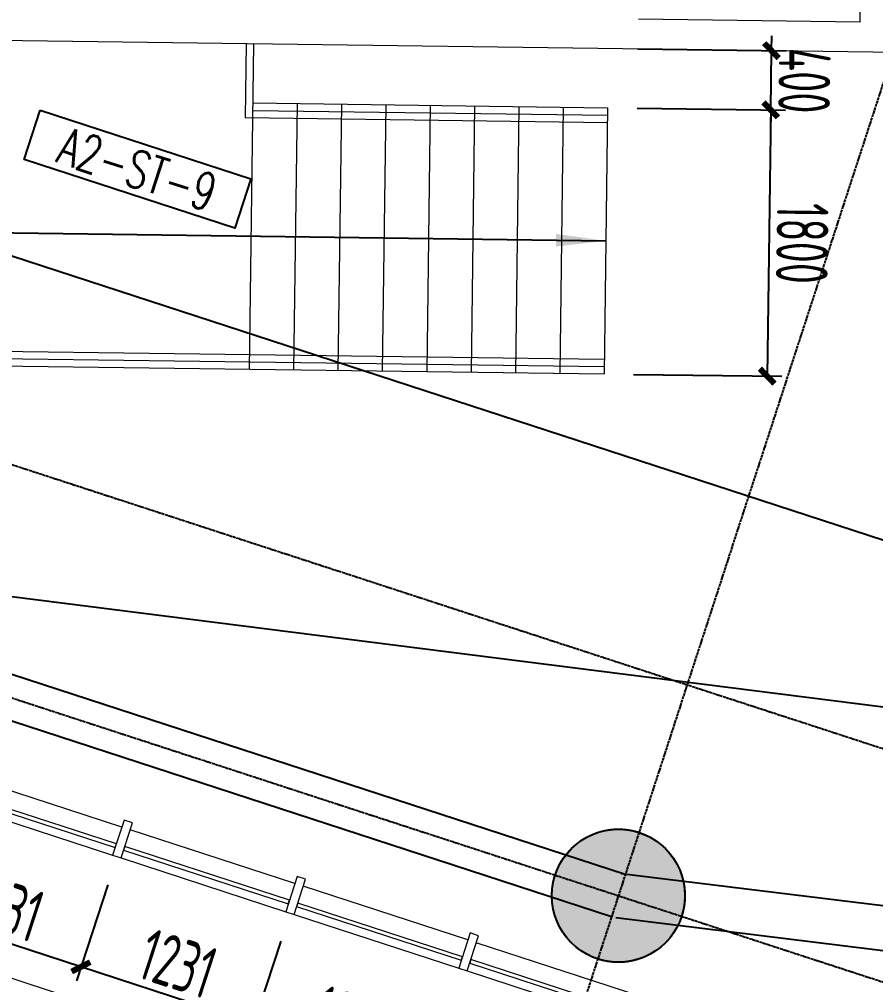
# Model space of a CAD drawing. Header units: millimetres. Extents: x 11515858 to 24947533, y -12784974 to -6116114.
# Drawn here: x 11849115 to 11854907, y -6358190 to -6351665 of the extents above; entities that cross this region are included whole.
import ezdxf
from ezdxf.enums import TextEntityAlignment as Align

# ---------------------------------------------------------------- set-up
doc = ezdxf.new("R2010")
doc.units = ezdxf.units.MM
doc.header["$LTSCALE"] = 10
for name, pattern in [('A2-RG-AXIS$0$CENTER', [2, 1.25, -0.25, 0.25, -0.25]), ('A2-RG-AXIS$0$DOTE', [2.42, 2, -0.2, 0.02, -0.2]), ('A2-RS-F2$0$A2-CLOS-RF(B)$0$DASH', [0.35, 0.25, -0.1])]:
    doc.linetypes.add(name, pattern=pattern)
for name, color, linetype in [('A2-RB-F2$0$$34$A-DIMS-100', 1, 'Continuous'), ('A2-RB-F2$0$A-DIMS-100', 1, 'Continuous'), ('A2-RG-AXIS$0$A-GRID', 1, 'A2-RG-AXIS$0$CENTER'), ('A2-RI-F2$0$$0$A-SYMB-NUMB-T', 4, 'Continuous'), ('A2-RI-F2$0$$4$A-SYMB', 4, 'Continuous'), ('A2-RI-F2$0$A-BEAM-PLAN-S', 2, 'Continuous'), ('A2-RI-F2$0$A-STRS', 50, 'Continuous'), ('A2-RI-F2$0$A-SYMB-VOID', 35, 'Continuous'), ('A2-RS-F2$0$A-HATH-GRAY', 8, 'Continuous'), ('A2-RS-F2$0$A-WALL-CONC', 6, 'Continuous'), ('A2-RS-F2$0$A2-CLOS-RF(B)$0$0S-COLS-LINE-I', 3, 'A2-RS-F2$0$A2-CLOS-RF(B)$0$DASH'), ('A2-RV-F2$0$AUDIT_D_120618114340-341', 1, 'Continuous')]:
    doc.layers.add(name, color=color, linetype=linetype)
for name, color, linetype, lineweight in [('A2-RI-F2$0$A-FLOR-STRS', 2, 'Continuous', 5), ('A2-RI-F2$0$A-GENM', 6, 'Continuous', 9), ('A2-RI-F2$0$A-GLAZ', 140, 'Continuous', 5), ('A2-RI-F2$0$A-GLAZ-CWMG', 3, 'Continuous', 5), ('A2-RI-F2$0$A-WALL', 7, 'Continuous', 5), ('A2-RV-F2$0$A-FLOR-STRS', 2, 'Continuous', 5)]:
    doc.layers.add(name, color=color, linetype=linetype, lineweight=lineweight)
doc.styles.add('A2-RB-F2$0$$0$XD2008', font='hzs.shx', dxfattribs={"width": 0.7, "bigfont": 'hztxt.shx'})
doc.styles.add('A2-RB-F2$0$XD2008', font='hzs.shx', dxfattribs={"width": 0.7, "bigfont": 'hztxt.shx'})
doc.styles.add('A2-RI-F2$0$$0$ECADI-TXT', font='simplex.shx', dxfattribs={"bigfont": 'hztxt.shx'})
doc.dimstyles.new('A2-RB-F2$0$$0$XD100$0', dxfattribs={"dimscale": 100, "dimtxt": 3.5, "dimasz": 1, "dimexe": 1, "dimexo": 2, "dimgap": 0.5, "dimtad": 1, "dimdec": 0, "dimdsep": 46, "dimtxsty": 'A2-RB-F2$0$$0$XD2008', "dimblk1": 'A2-RB-F2$0$$20$_ArchTick', "dimblk2": 'A2-RB-F2$0$$20$_ArchTick', "dimsah": 1, "dimcen": 2.5, "dimclrt": 4, "dimaunit": 1, "dimadec": 0, "dimazin": 0, "dimtfac": 1, "dimtdec": 0, "dimtix": 1, "dimtmove": 2, "dimatfit": 3, "dimfxl": 0, "dimtolj": 1, "dimtzin": 0, "dimarcsym": 0})
doc.dimstyles.new('A2-RB-F2$0$XD100$0', dxfattribs={"dimscale": 100, "dimtxt": 3.5, "dimasz": 1, "dimexe": 1, "dimexo": 2, "dimgap": 0.5, "dimtad": 1, "dimdec": 0, "dimdsep": 46, "dimtxsty": 'A2-RB-F2$0$XD2008', "dimblk1": 'A2-RB-F2$0$_ArchTick', "dimblk2": 'A2-RB-F2$0$_ArchTick', "dimsah": 1, "dimcen": 2.5, "dimclrt": 4, "dimaunit": 1, "dimadec": 0, "dimazin": 0, "dimtfac": 1, "dimtdec": 0, "dimtix": 1, "dimtmove": 1, "dimatfit": 3, "dimfxl": 0, "dimtolj": 1, "dimtzin": 0, "dimarcsym": 0})

# ---------------------------------------------------------------- blocks, each defined once
blk = doc.blocks.new('A2-RG-AXIS')
at = {"layer": 'A2-RG-AXIS$0$A-GRID', "linetype": 'A2-RG-AXIS$0$DOTE'}
for p, q in [((11866017.6, -6318162.5), (11852857, -6358539.7)), ((11832290.2, -6349206.7), (11870250.8, -6361579.7)), ((11831825.3, -6350632.8), (11869786, -6363005.8))]:
    blk.add_line(p, q, dxfattribs=at)
blk = doc.blocks.new('A2-RV-F2')
at = {"layer": 'A2-RV-F2$0$A-FLOR-STRS'}
for p, q in [((11850649.5, -6351829.3), (11850642.9, -6352329.3)), ((11850699.5, -6351830), (11850670.2, -6354029.8)), ((11850694.2, -6352230), (11853094, -6352262)), ((11850693.5, -6352280), (11853093.3, -6352312)), ((11850994.2, -6352234), (11850970.1, -6354033.8)), ((11851294.1, -6352238), (11851270.1, -6354037.8)), ((11851594.1, -6352242), (11851570.1, -6354041.8)), ((11851894.1, -6352246), (11851870.1, -6354045.9)), ((11852194.1, -6352250), (11852170, -6354049.9)), ((11852494, -6352254), (11852470, -6354053.9)), ((11852794, -6352258), (11852770, -6354057.9)), ((11853094, -6352262), (11853070, -6354061.9)), ((11850642.9, -6352329.3), (11853092.7, -6352362)), ((11845932.5, -6353916.5), (11853070.6, -6354011.9)), ((11845940.7, -6353866.6), (11853071.3, -6353961.9)), ((11845924.2, -6353966.4), (11853070, -6354061.9))]:
    blk.add_line(p, q, dxfattribs=at)
at = {"layer": 'A2-RV-F2$0$AUDIT_D_120618114340-341'}
blk.add_lwpolyline([(11843311.5, -6352168.1), (11846073, -6353068.3), (11853082, -6353162)], dxfattribs=at)
at = {"layer": 'A2-RV-F2$0$AUDIT_D_120618114340-341', "extrusion": (0, 0, -1)}
blk.add_solid([(-11852744.7, -6353199.7), (-11852745.8, -6353115.6), (-11853082, -6353162)], dxfattribs=at)
blk = doc.blocks.new('A2-RB-F2$0$_ArchTick')
at = {"color": 0, "linetype": 'ByBlock', "const_width": 0.4}
blk.add_lwpolyline([(-0.5, -0.5), (0.5, 0.5)], dxfattribs=at)
blk = doc.blocks.new('*D1589')
at = {"layer": 'A2-RB-F2$0$A-DIMS-100', "color": 0, "lineweight": -2, "transparency": 16777216}
for p, q in [((11854202.2, -6351876.5), (11854203.5, -6351776.5)), ((11853299.3, -6351864.5), (11854302.2, -6351877.8)), ((11854196.9, -6352276.7), (11854202.2, -6351876.5)), ((11853294, -6352264.7), (11854296.8, -6352278)), ((11854196.9, -6352276.7), (11854195.5, -6352376.7))]:
    blk.add_line(p, q, dxfattribs=at)
at = {"layer": 'Defpoints', "color": 0, "transparency": 16777216}
for p in [(11853099.3, -6351861.8), (11854202.2, -6351876.5), (11853094, -6352262)]:
    blk.add_point(p, dxfattribs=at)
at = {"layer": 'A2-RB-F2$0$A-DIMS-100', "color": 0, "lineweight": -2, "transparency": 16777216, "xscale": 100, "yscale": 100, "zscale": 100}
for p, rotation in [((11854202.2, -6351876.5), 269.2385227097394), ((11854196.9, -6352276.7), 89.23852270973934)]:
    blk.add_blockref('A2-RB-F2$0$_ArchTick', p, dxfattribs=dict(at, rotation=rotation))
at = {"layer": 'A2-RB-F2$0$A-DIMS-100', "color": 4, "transparency": 16777216, "insert": (11854424.5, -6352079.6), "char_height": 350, "attachment_point": 5, "rotation": 269.23852, "style": 'A2-RB-F2$0$XD2008'}
blk.add_mtext('\\A1;400', dxfattribs=at)
blk = doc.blocks.new('*D1590')
at = {"layer": 'A2-RB-F2$0$A-DIMS-100', "color": 0, "lineweight": -2, "transparency": 16777216}
for p, q in [((11853294, -6352264.7), (11854296.8, -6352278.1)), ((11854196.8, -6352276.8), (11854172.8, -6354076.6)), ((11853269.9, -6354064.6), (11854272.8, -6354078))]:
    blk.add_line(p, q, dxfattribs=at)
at = {"layer": 'Defpoints', "color": 0, "transparency": 16777216}
for p in [(11853094, -6352262), (11853069.9, -6354061.9), (11854172.8, -6354076.6)]:
    blk.add_point(p, dxfattribs=at)
at = {"layer": 'A2-RB-F2$0$A-DIMS-100', "color": 0, "lineweight": -2, "transparency": 16777216, "xscale": 100, "yscale": 100, "zscale": 100}
for p, rotation in [((11854196.8, -6352276.8), 89.23401069359895), ((11854172.8, -6354076.6), 269.234010693599)]:
    blk.add_blockref('A2-RB-F2$0$_ArchTick', p, dxfattribs=dict(at, rotation=rotation))
at = {"layer": 'A2-RB-F2$0$A-DIMS-100', "color": 4, "transparency": 16777216, "insert": (11854409.8, -6353179.7), "char_height": 350, "attachment_point": 5, "rotation": 269.23401, "style": 'A2-RB-F2$0$XD2008'}
blk.add_mtext('\\A1;1800', dxfattribs=at)
blk = doc.blocks.new('*D2017')
at = {"layer": 'A2-RB-F2$0$A-DIMS-100', "color": 0, "lineweight": -2, "transparency": 16777216}
for p, q in [((11852053.3, -6358277.8), (11851841.4, -6358927.9)), ((11852857, -6358539.8), (11852645.1, -6359189.8)), ((11851872.4, -6358832.8), (11852676.1, -6359094.8))]:
    blk.add_line(p, q, dxfattribs=at)
at = {"layer": 'Defpoints', "color": 0, "transparency": 16777216}
for p in [(11852115.3, -6358087.7), (11852919, -6358349.6), (11852676.1, -6359094.8)]:
    blk.add_point(p, dxfattribs=at)
at = {"layer": 'A2-RB-F2$0$A-DIMS-100', "color": 0, "lineweight": -2, "transparency": 16777216, "xscale": 100, "yscale": 100, "zscale": 100}
for p, rotation in [((11851872.4, -6358832.8), 161.9470385784355), ((11852676.1, -6359094.8), 341.9470385784355)]:
    blk.add_blockref('A2-RB-F2$0$_ArchTick', p, dxfattribs=dict(at, rotation=rotation))
at = {"layer": 'A2-RB-F2$0$A-DIMS-100', "color": 4, "transparency": 16777216, "insert": (11852344, -6358749.9), "char_height": 350, "attachment_point": 5, "rotation": 341.94704, "style": 'A2-RB-F2$0$XD2008'}
blk.add_mtext('\\A1;845', dxfattribs=at)
blk = doc.blocks.new('*D2018')
at = {"layer": 'A2-RB-F2$0$A-DIMS-100', "color": 0, "lineweight": -2, "transparency": 16777216}
for p, q in [((11850882.9, -6357896.3), (11850671, -6358546.4)), ((11852053.3, -6358277.8), (11851841.4, -6358927.9)), ((11851872.4, -6358832.8), (11850702, -6358451.3))]:
    blk.add_line(p, q, dxfattribs=at)
at = {"layer": 'Defpoints', "color": 0, "transparency": 16777216}
for p in [(11850944.9, -6357706.2), (11852115.3, -6358087.7), (11850702, -6358451.3)]:
    blk.add_point(p, dxfattribs=at)
at = {"layer": 'A2-RB-F2$0$A-DIMS-100', "color": 0, "lineweight": -2, "transparency": 16777216, "xscale": 100, "yscale": 100, "zscale": 100}
for p, rotation in [((11850702, -6358451.3), 161.9470404933292), ((11851872.4, -6358832.8), 341.9470404933292)]:
    blk.add_blockref('A2-RB-F2$0$_ArchTick', p, dxfattribs=dict(at, rotation=rotation))
at = {"layer": 'A2-RB-F2$0$A-DIMS-100', "color": 4, "transparency": 16777216, "insert": (11851356.9, -6358428.2), "char_height": 350, "attachment_point": 5, "rotation": 341.94704, "style": 'A2-RB-F2$0$XD2008'}
blk.add_mtext('\\A1;1231', dxfattribs=at)
blk = doc.blocks.new('*D2019')
at = {"layer": 'A2-RB-F2$0$A-DIMS-100', "color": 0, "lineweight": -2, "transparency": 16777216}
for p, q in [((11849712.6, -6357514.9), (11849500.7, -6358165)), ((11850882.9, -6357896.3), (11850671, -6358546.4)), ((11850702, -6358451.3), (11849531.7, -6358069.9))]:
    blk.add_line(p, q, dxfattribs=at)
at = {"layer": 'Defpoints', "color": 0, "transparency": 16777216}
for p in [(11849774.6, -6357324.7), (11850944.9, -6357706.2), (11849531.7, -6358069.9)]:
    blk.add_point(p, dxfattribs=at)
at = {"layer": 'A2-RB-F2$0$A-DIMS-100', "color": 0, "lineweight": -2, "transparency": 16777216, "xscale": 100, "yscale": 100, "zscale": 100}
for p, rotation in [((11849531.7, -6358069.9), 161.9470404933005), ((11850702, -6358451.3), 341.9470404933004)]:
    blk.add_blockref('A2-RB-F2$0$_ArchTick', p, dxfattribs=dict(at, rotation=rotation))
at = {"layer": 'A2-RB-F2$0$A-DIMS-100', "color": 4, "transparency": 16777216, "insert": (11850186.6, -6358046.7), "char_height": 350, "attachment_point": 5, "rotation": 341.94704, "style": 'A2-RB-F2$0$XD2008'}
blk.add_mtext('\\A1;1231', dxfattribs=at)
blk = doc.blocks.new('*D2020')
at = {"layer": 'A2-RB-F2$0$A-DIMS-100', "color": 0, "lineweight": -2, "transparency": 16777216}
for p, q in [((11848542.2, -6357133.4), (11848330.3, -6357783.5)), ((11849712.6, -6357514.9), (11849500.7, -6358165)), ((11849531.7, -6358069.9), (11848361.3, -6357688.4))]:
    blk.add_line(p, q, dxfattribs=at)
at = {"layer": 'Defpoints', "color": 0, "transparency": 16777216}
for p in [(11848604.2, -6356943.3), (11849774.6, -6357324.7), (11848361.3, -6357688.4)]:
    blk.add_point(p, dxfattribs=at)
at = {"layer": 'A2-RB-F2$0$A-DIMS-100', "color": 0, "lineweight": -2, "transparency": 16777216, "xscale": 100, "yscale": 100, "zscale": 100}
for p, rotation in [((11848361.3, -6357688.4), 161.9470404933829), ((11849531.7, -6358069.9), 341.9470404933829)]:
    blk.add_blockref('A2-RB-F2$0$_ArchTick', p, dxfattribs=dict(at, rotation=rotation))
at = {"layer": 'A2-RB-F2$0$A-DIMS-100', "color": 4, "transparency": 16777216, "insert": (11849016.2, -6357665.2), "char_height": 350, "attachment_point": 5, "rotation": 341.94704, "style": 'A2-RB-F2$0$XD2008'}
blk.add_mtext('\\A1;1231', dxfattribs=at)
blk = doc.blocks.new('A2-RB-F2$0$$20$_ArchTick')
at = {"color": 0, "linetype": 'ByBlock', "const_width": 0.4}
blk.add_lwpolyline([(-0.5, -0.5), (0.5, 0.5)], dxfattribs=at)
blk = doc.blocks.new('*D1470')
at = {"layer": 'A2-RB-F2$0$$34$A-DIMS-100', "color": 0, "lineweight": -2, "transparency": 16777216}
blk.add_arc((11855042, -6348682.4), 2099, 221.94703, 269.2349, dxfattribs=at)
at = {"layer": 'Defpoints', "color": 0, "transparency": 16777216}
for p in [(11854847.3, -6348857.4), (11855028.6, -6349687.2), (11853061.2, -6350462.6), (11853920.7, -6350456.8), (11854999.2, -6351887)]:
    blk.add_point(p, dxfattribs=at)
at = {"layer": 'A2-RB-F2$0$$34$A-DIMS-100', "color": 0, "lineweight": -2, "transparency": 16777216, "xscale": 100, "yscale": 100, "zscale": 100}
for p, rotation in [((11853480.8, -6350085.5), 131.9470300304268), ((11855014, -6350781.3), 359.234904704828)]:
    blk.add_blockref('A2-RB-F2$0$$20$_ArchTick', p, dxfattribs=dict(at, rotation=rotation))
at = {"layer": 'A2-RB-F2$0$$34$A-DIMS-100', "color": 4, "transparency": 16777216, "insert": (11854281.4, -6350358.6), "char_height": 350, "attachment_point": 5, "rotation": 335.59097, "style": 'A2-RB-F2$0$$0$XD2008'}
blk.add_mtext('\\A1;47°17\'16"', dxfattribs=at)
blk = doc.blocks.new('A2-RS-F2')
at = {"layer": 'A2-RS-F2$0$A-HATH-GRAY'}
h = blk.add_hatch(color=256, dxfattribs=at)
edge = h.paths.add_edge_path()
edge.add_arc((11853166.9, -6357589), 450, 0, 360)
at = {"layer": 'A2-RS-F2$0$A-WALL-CONC'}
blk.add_circle((11853166.9, -6357589), 450, dxfattribs=at)
at = {"layer": 'A2-RS-F2$0$A2-CLOS-RF(B)$0$0S-COLS-LINE-I'}
blk.add_circle((11853166.9, -6357589), 450, dxfattribs=at)
blk = doc.blocks.new('A2-RI-F2$0$System Panel - Glazed - Frit-4523299-Documents - Level 2')
at = {"layer": 'A2-RI-F2$0$A-GLAZ', "lineweight": 13}
for p, q in [((585.5, 44.5), (-585.5, 44.5)), ((-585.5, 44.5), (-585.5, 19.1)), ((-585.5, 19.1), (585.5, 19.1)), ((585.5, 19.1), (585.5, 44.5))]:
    blk.add_line(p, q, dxfattribs=at)
blk = doc.blocks.new('A2-RI-F2$0$System Panel - Glazed - Frit-4849912-Documents - Level 2')
at = {"layer": 'A2-RI-F2$0$A-GLAZ', "lineweight": 13}
for p, q in [((577.9, 44.5), (-577.9, 44.5)), ((-577.9, 44.5), (-577.9, 19.1)), ((-577.9, 19.1), (577.9, 19.1)), ((577.9, 19.1), (577.9, 44.5))]:
    blk.add_line(p, q, dxfattribs=at)
blk = doc.blocks.new('A2-RI-F2$0$Rectangular Mullion - 60mm x 200mm-3687298-Documents - Level 2')
at = {"layer": 'A2-RI-F2$0$A-GLAZ-CWMG', "lineweight": 13}
for p, q in [((-30, 150), (30, 150)), ((-30, -100), (-30, 150)), ((30, 150), (30, -100)), ((30, -100), (-30, -100))]:
    blk.add_line(p, q, dxfattribs=at)
blk = doc.blocks.new('A2-RI-F2$0$Rectangular Mullion - 60mm x 200mm-3681593-Documents - Level 2')
at = {"layer": 'A2-RI-F2$0$A-GLAZ-CWMG', "lineweight": 13}
for p, q in [((-30, 150), (30, 150)), ((-30, -100), (-30, 150)), ((30, 150), (30, -100)), ((30, -100), (-30, -100))]:
    blk.add_line(p, q, dxfattribs=at)
blk = doc.blocks.new('A2-RI-F2$0$Rectangular Mullion - 60mm x 200mm-3687299-Documents - Level 2')
at = {"layer": 'A2-RI-F2$0$A-GLAZ-CWMG', "lineweight": 13}
for p, q in [((-30, 150), (30, 150)), ((-30, -100), (-30, 150)), ((30, 150), (30, -100)), ((30, -100), (-30, -100))]:
    blk.add_line(p, q, dxfattribs=at)
blk = doc.blocks.new('A2-RI-F2$0$System Panel - Glazed - Frit-V124-Documents - Level 2')
at = {"layer": 'A2-RI-F2$0$A-GLAZ', "lineweight": 13}
for p, q in [((585.5, 44.5), (-585.5, 44.5)), ((-585.5, 44.5), (-585.5, 19.1)), ((-585.5, 19.1), (585.5, 19.1)), ((585.5, 19.1), (585.5, 44.5))]:
    blk.add_line(p, q, dxfattribs=at)
blk = doc.blocks.new('A2-RI-F2$0$System Panel - Glazed - Frit-V126-Documents - Level 2')
at = {"layer": 'A2-RI-F2$0$A-GLAZ', "lineweight": 13}
for p, q in [((585.5, 44.5), (-585.5, 44.5)), ((-585.5, 44.5), (-585.5, 19.1)), ((-585.5, 19.1), (585.5, 19.1)), ((585.5, 19.1), (585.5, 44.5))]:
    blk.add_line(p, q, dxfattribs=at)
blk = doc.blocks.new('A2-RI-F2$0$Roof Profile - South1 - Roof Profile - South-4416806-Documents - Level 2')
at = {"layer": 'A2-RI-F2$0$A-GENM'}
blk.add_open_spline([(84277.9, -48492), (83857.3, -48492), (83226.4, -48492), (82385, -48492), (81753.9, -48492), (81122.6, -48492), (80491.5, -48492), (79860.7, -48492), (79230.2, -48492), (78599.8, -48492), (77969.8, -48492), (77340.2, -48492), (76710.9, -48492), (76082.2, -48492), (75454.1, -48492), (74826.4, -48492), (74198.9, -48492), (73571.9, -48492), (73049.7, -48492), (72632.2, -48492), (72215, -48492), (71694.3, -48492), (71070.9, -48492), (70449.3, -48492), (69829.9, -48492), (69213.4, -48492), (68601, -48492), (68094.7, -48492), (67692.9, -48492), (67393.3, -48492), (67095.6, -48492), (66800.4, -48492), (66508.5, -48492), (66124.5, -48492), (65749.7, -48492), (65387.7, -48492), (65167.7, -48492), (64995.9, -48492), (64869.4, -48492), (64746.6, -48492), (64666.7, -48492), (64627.6, -48492)], degree=3, knots=[-1, -1, -1, -1, -0.9375, -0.90625, -0.875, -0.84375, -0.8125, -0.78125, -0.75, -0.71875, -0.6875, -0.65625, -0.625, -0.59375, -0.5625, -0.53125, -0.5, -0.46875, -0.4375, -0.421875, -0.40625, -0.375, -0.34375, -0.3125, -0.28125, -0.25, -0.21875, -0.1875, -0.171875, -0.15625, -0.140625, -0.125, -0.109375, -0.09375, -0.0625, -0.046875, -0.03125, -0.0234375, -0.015625, -0.0078125, -0.0002089, -0.0002089, -0.0002089, -0.0002089], dxfattribs=at)
blk = doc.blocks.new('A2-RI-F2$0$Rectangular Mullion - 60mm x 200mm-4618981-Documents - Level 2')
at = {"layer": 'A2-RI-F2$0$A-GLAZ-CWMG'}
blk.add_line((79278.8, -47190), (80449.8, -47190), dxfattribs=at)
blk = doc.blocks.new('A2-RI-F2$0$Rectangular Mullion - 60mm x 200mm-4618988-Documents - Level 2')
at = {"layer": 'A2-RI-F2$0$A-GLAZ-CWMG'}
blk.add_line((80509.8, -47190), (81680.7, -47190), dxfattribs=at)
blk = doc.blocks.new('A2-RI-F2$0$Rectangular Mullion - 60mm x 200mm-4849856-Documents - Level 2')
at = {"layer": 'A2-RI-F2$0$A-GLAZ-CWMG'}
blk.add_line((81740.7, -47190), (82911.7, -47190), dxfattribs=at)
blk = doc.blocks.new('A2-RI-F2$0$$0$ECADI-TAG-CODE')
at = {"layer": 'A2-RI-F2$0$$0$A-SYMB-NUMB-T', "color": 1}
blk.add_lwpolyline([(0, 3.5), (15, 3.5), (15, 0), (0, 0)], close=True, dxfattribs=at)
at = {"layer": 'A2-RI-F2$0$$0$A-SYMB-NUMB-T', "style": 'A2-RI-F2$0$$0$ECADI-TXT', "width": 0.7}
blk.add_attdef('CODE', text='', height=2.5, dxfattribs=at).set_placement((7.5, 1.75), align=Align.MIDDLE_CENTER)
blk = doc.blocks.new('A2-RB-F2')
at = {"layer": 'A2-RB-F2$0$$34$A-DIMS-100'}
dim = blk.add_angular_dim_2l(base=(11853920.7054, -6350456.8366), line1=((11853061.2319, -6350462.6246), (11854847.3007, -6348857.4285)), line2=((11854999.2283, -6351887.0391), (11855028.6055, -6349687.1931)), dimstyle='A2-RB-F2$0$$0$XD100$0', override={"dimadec": 4}, dxfattribs=at)
dim.commit()
dim.dimension.update_dxf_attribs({"geometry": '*D1470', "text_midpoint": (11854281.3628, -6350358.5896)})
at = {"layer": 'A2-RB-F2$0$A-DIMS-100'}
for p1, p2, distance, picture, middle in [((11853094, -6352262), (11853099.3, -6351861.8), -1102.9, '*D1589', (11854424.5, -6352079.6)), ((11853094, -6352262), (11853069.9, -6354061.9), 1102.9, '*D1590', (11854409.8, -6353179.7)), ((11849774.6, -6357324.7), (11848604.2, -6356943.3), 783.7, '*D2020', (11849016.2, -6357665.2)), ((11850944.9, -6357706.2), (11849774.6, -6357324.7), 783.7, '*D2019', (11850186.6, -6358046.7)), ((11852115.3, -6358087.7), (11850944.9, -6357706.2), 783.7, '*D2018', (11851356.9, -6358428.2)), ((11852115.3, -6358087.7), (11852919, -6358349.6), -783.7, '*D2017', (11852344, -6358749.9))]:
    dim = blk.add_aligned_dim(p1=p1, p2=p2, distance=distance, dimstyle='A2-RB-F2$0$XD100$0', dxfattribs=at)
    dim.commit()
    dim.dimension.update_dxf_attribs({"geometry": picture, "text_midpoint": middle})
blk = doc.blocks.new('A2-RI-F2')
at = {"layer": 'A2-RI-F2$0$A-BEAM-PLAN-S'}
for p, q in [((11853213.4, -6357446.3), (11846557.9, -6355277)), ((11853120.4, -6357731.6), (11846464.9, -6355562.2)), ((11856472.1, -6357845.5), (11853185.3, -6357440.1)), ((11856473.9, -6358148), (11853148.5, -6357737.8))]:
    blk.add_line(p, q, dxfattribs=at)
at = {"layer": 'A2-RI-F2$0$A-GENM'}
blk.add_line((11832886.9, -6352874.2), (11852894.2, -6359395.4), dxfattribs=at)
at = {"layer": 'A2-RI-F2$0$A-GLAZ-CWMG'}
for p, q in [((11849808, -6357125.3), (11848694.7, -6356762.4)), ((11850978.4, -6357506.7), (11849865.1, -6357143.9)), ((11852148.7, -6357888.2), (11851035.4, -6357525.3)), ((11853304.7, -6358265), (11852205.8, -6357906.8)), ((11852143.8, -6358097), (11853242.7, -6358455.1))]:
    blk.add_line(p, q, dxfattribs=at)
at = {"layer": 'A2-RI-F2$0$A-SYMB-VOID'}
blk.add_lwpolyline([(11860197.6, -6357780.7), (11858589.3, -6356774.7), (11842474.8, -6354735.1)], dxfattribs=at)
at = {"layer": 'A2-RI-F2$0$A-WALL'}
for p, q in [((11854801.8, -6351684.8), (11854835.9, -6349136.7)), ((11854801.8, -6351684.8), (11853302, -6351664.8)), ((11859528.4, -6351948), (11846288, -6351771))]:
    blk.add_line(p, q, dxfattribs=at)
at = {"layer": 'Defpoints', "color": 3, "linetype": 'Continuous'}
blk.add_line((11876890.2, -6362336.4), (11823637.4, -6344979.1), dxfattribs=at)
blk.add_blockref('A2-RS-F2', (0, 0))
at = {"layer": 'A2-RI-F2$0$$4$A-SYMB', "xscale": 100.0000000099865, "yscale": 100.0000000099865, "zscale": 100.0000000099865, "rotation": 341.9467459260609}
blk.add_blockref('A2-RI-F2$0$$0$ECADI-TAG-CODE', (11849146.7, -6352611.6), dxfattribs=at).add_auto_attribs({'CODE': 'A2-ST-9'})
at = {"layer": 'A2-RI-F2$0$A-FLOR-STRS'}
blk.add_blockref('A2-RG-AXIS', (0, 0), dxfattribs=at)
at = {"layer": 'A2-RI-F2$0$A-GENM', "rotation": 341.9470404789931}
blk.add_blockref('A2-RI-F2$0$Roof Profile - South1 - Roof Profile - South-4416806-Documents - Level 2', (11787880.8, -6287517.5), dxfattribs=at)
at = {"layer": 'A2-RI-F2$0$A-GLAZ', "rotation": 161.9470404789931}
for name, p in [('A2-RI-F2$0$System Panel - Glazed - Frit-V126-Documents - Level 2', (11849220.4, -6357038.9)), ('A2-RI-F2$0$System Panel - Glazed - Frit-4523299-Documents - Level 2', (11850390.7, -6357420.4)), ('A2-RI-F2$0$System Panel - Glazed - Frit-V124-Documents - Level 2', (11851561.1, -6357801.8)), ('A2-RI-F2$0$System Panel - Glazed - Frit-4849912-Documents - Level 2', (11852724.3, -6358181))]:
    blk.add_blockref(name, p, dxfattribs=at)
at = {"layer": 'A2-RI-F2$0$A-GLAZ-CWMG', "rotation": 341.9470404789931}
for name in ['A2-RI-F2$0$Rectangular Mullion - 60mm x 200mm-4618981-Documents - Level 2', 'A2-RI-F2$0$Rectangular Mullion - 60mm x 200mm-4618988-Documents - Level 2', 'A2-RI-F2$0$Rectangular Mullion - 60mm x 200mm-4849856-Documents - Level 2']:
    blk.add_blockref(name, (11787880.8, -6287517.5), dxfattribs=at)
at = {"layer": 'A2-RI-F2$0$A-GLAZ-CWMG', "extrusion": (0, 0, -1), "rotation": 18.05295952100688}
for name, p in [('A2-RI-F2$0$Rectangular Mullion - 60mm x 200mm-3687299-Documents - Level 2', (-11849805.6, -6357229.6)), ('A2-RI-F2$0$Rectangular Mullion - 60mm x 200mm-3681593-Documents - Level 2', (-11850975.9, -6357611.1)), ('A2-RI-F2$0$Rectangular Mullion - 60mm x 200mm-3687298-Documents - Level 2', (-11852146.3, -6357992.6))]:
    blk.add_blockref(name, p, dxfattribs=at)
at = {"layer": 'A2-RI-F2$0$A-STRS', "linetype": 'Continuous'}
blk.add_blockref('A2-RB-F2', (0, 0), dxfattribs=at)

msp = doc.modelspace()

# ---------------------------------------------------------------- block references
for name in ['A2-RI-F2', 'A2-RB-F2', 'A2-RG-AXIS', 'A2-RS-F2', 'A2-RV-F2']:
    msp.add_blockref(name, (0, 0))

doc.saveas('drawing.dxf')
